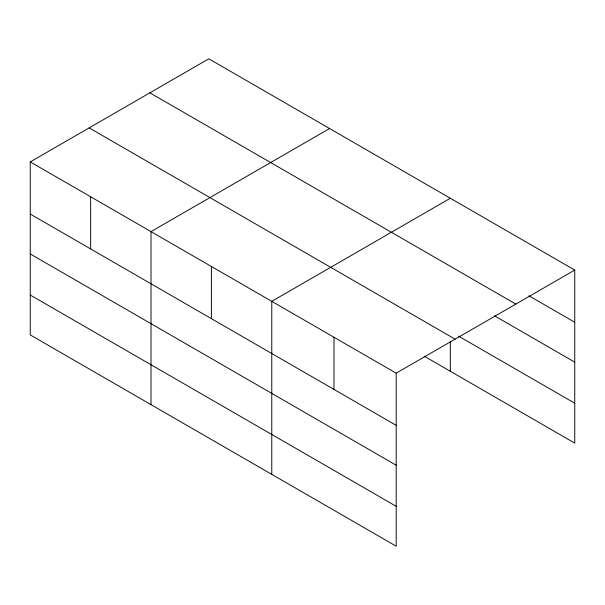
<?xml version="1.0" encoding="UTF-8"?>
<svg xmlns="http://www.w3.org/2000/svg" width="605" height="605" viewBox="0 0 605 605"><rect width="100%" height="100%" fill="white"/><g stroke="black" fill="none" stroke-linecap="round" stroke-linejoin="round"><path stroke-width="0.91" d="M424.218 356.194L574.75 443.102L574.75 270.08L208.808 58.806L30.25 161.898L30.25 334.92L396.192 546.194L396.192 373.172L30.25 161.898M329.574 128.525L151.008 231.617L151.008 404.639M450.332 198.251L271.774 301.335L271.774 474.358M396.192 373.172L574.75 270.08M528.914 295.784L574.75 322.246M149.889 92.83L515.823 304.103M494.535 315.818L574.75 362.13M458.514 336.115L574.75 403.217M89.177 127.882L455.111 339.155M30.25 214.064L396.192 425.338M30.25 253.949L396.192 465.222M30.25 295.036L396.192 506.309M450.332 341.591L450.332 371.266M333.983 337.257L333.983 389.423M211.387 266.48L211.387 318.646M90.629 196.761L90.629 248.927"/></g></svg>
